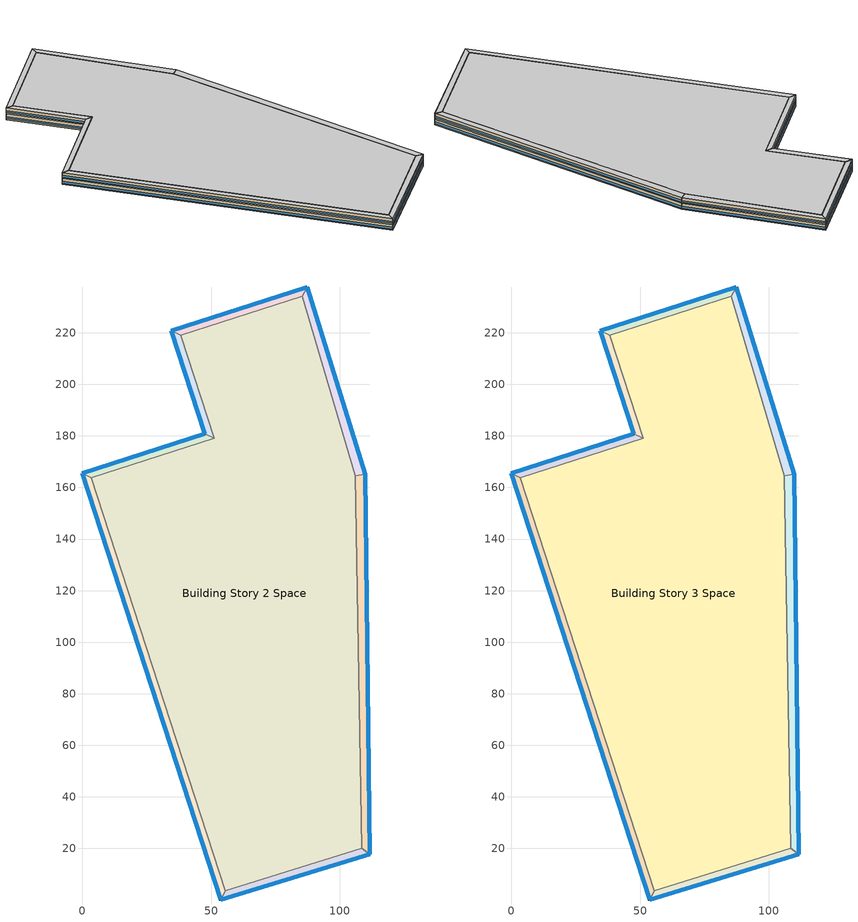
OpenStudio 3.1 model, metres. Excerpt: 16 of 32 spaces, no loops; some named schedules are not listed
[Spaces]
Building Story 2 Space
 floor adiabatic (Typical Interior Floor): 105.93,164.49 108.38,20.09 55.57,3.55 3.56,163.73 51.15,179.06 38.19,218.99 85.39,234.21 z3.6
 wall adiabatic (Typical Interior Wall): 108.38,20.09 105.93,164.49 85.39,234.21 38.19,218.99 51.15,179.06 3.56,163.73 55.57,3.55 108.38,20.09 z3.6:7.2
 ceiling adiabatic (Typical Interior Floor): 85.39,234.21 38.19,218.99 51.15,179.06 3.56,163.73 55.57,3.55 108.38,20.09 105.93,164.49 z7.2
Building Story 2 Space 1
 floor adiabatic (Typical Interior Ceiling): 109.88,165.12 111.61,17.73 108.38,20.09 105.93,164.49 z3.6
 wall outside: 111.61,17.73 109.88,165.12 z3.6:7.2
 wall adiabatic (Typical Interior Wall): 109.88,165.12 105.93,164.49 108.38,20.09 111.61,17.73 z3.6:7.2
 window: 111.61,17.76 109.88,165.09 z4.36:5.44
 ceiling adiabatic (Typical Interior Floor): 105.93,164.49 108.38,20.09 111.61,17.73 109.88,165.12 z7.2
Building Story 2 Space 2
 floor adiabatic (Typical Interior Ceiling): 111.61,17.73 53.73,0 55.57,3.55 108.38,20.09 z3.6
 wall outside: 53.73,0 111.61,17.73 z3.6:7.2
 wall adiabatic (Typical Interior Wall): 111.61,17.73 108.38,20.09 55.57,3.55 53.73,0 z3.6:7.2
 window: 53.75,0.01 111.58,17.72 z4.36:5.44
 ceiling adiabatic (Typical Interior Floor): 108.38,20.09 55.57,3.55 53.73,0 111.61,17.73 z7.2
Building Story 2 Space 3
 floor adiabatic (Typical Interior Ceiling): 53.73,0 0,165.55 3.56,163.73 55.57,3.55 z3.6
 wall outside: 0,165.55 53.73,0 z3.6:7.2
 wall adiabatic (Typical Interior Wall): 53.73,0 55.57,3.55 3.56,163.73 0,165.55 z3.6:7.2
 window: 0.01,165.52 53.72,0.02 z4.36:5.44
 ceiling adiabatic (Typical Interior Floor): 55.57,3.55 3.56,163.73 0,165.55 53.73,0 z7.2
Building Story 2 Space 4
 floor adiabatic (Typical Interior Ceiling): 0,165.55 47.59,180.88 51.15,179.06 3.56,163.73 z3.6
 wall outside: 47.59,180.88 0,165.55 z3.6:7.2
 wall adiabatic (Typical Interior Wall): 0,165.55 3.56,163.73 51.15,179.06 47.59,180.88 z3.6:7.2
 window: 47.56,180.87 0.02,165.55 z4.36:5.44
 ceiling adiabatic (Typical Interior Floor): 3.56,163.73 51.15,179.06 47.59,180.88 0,165.55 z7.2
Building Story 2 Space 5
 floor adiabatic (Typical Interior Ceiling): 47.59,180.88 34.63,220.81 38.19,218.99 51.15,179.06 z3.6
 wall outside: 34.63,220.81 47.59,180.88 z3.6:7.2
 wall adiabatic (Typical Interior Wall): 47.59,180.88 51.15,179.06 38.19,218.99 34.63,220.81 z3.6:7.2
 window: 34.64,220.79 47.58,180.9 z4.36:5.44
 ceiling adiabatic (Typical Interior Floor): 51.15,179.06 38.19,218.99 34.63,220.81 47.59,180.88 z7.2
Building Story 2 Space 6
 floor adiabatic (Typical Interior Ceiling): 34.63,220.81 87.23,237.76 85.39,234.21 38.19,218.99 z3.6
 wall outside: 87.23,237.76 34.63,220.81 z3.6:7.2
 wall adiabatic (Typical Interior Wall): 34.63,220.81 38.19,218.99 85.39,234.21 87.23,237.76 z3.6:7.2
 window: 87.2,237.75 34.65,220.82 z4.36:5.44
 ceiling adiabatic (Typical Interior Floor): 38.19,218.99 85.39,234.21 87.23,237.76 34.63,220.81 z7.2
Building Story 2 Space 7
 floor adiabatic (Typical Interior Ceiling): 87.23,237.76 109.88,165.12 105.93,164.49 85.39,234.21 z3.6
 wall outside: 109.88,165.12 87.23,237.76 z3.6:7.2
 wall adiabatic (Typical Interior Wall): 87.23,237.76 85.39,234.21 105.93,164.49 109.88,165.12 z3.6:7.2
 window: 109.87,165.14 87.24,237.73 z4.36:5.44
 ceiling adiabatic (Typical Interior Ceiling): 85.39,234.21 105.93,164.49 109.88,165.12 87.23,237.76 z7.2
Building Story 3 Space
 floor adiabatic (Typical Interior Floor): 105.93,164.49 108.38,20.09 55.57,3.55 3.56,163.73 51.15,179.06 38.19,218.99 85.39,234.21 z7.2
 wall adiabatic (Typical Interior Wall): 108.38,20.09 105.93,164.49 85.39,234.21 38.19,218.99 51.15,179.06 3.56,163.73 55.57,3.55 108.38,20.09 z7.2:10.8
 ceiling adiabatic (Typical Interior Ceiling): 85.39,234.21 38.19,218.99 51.15,179.06 3.56,163.73 55.57,3.55 108.38,20.09 105.93,164.49 z10.8
Building Story 3 Space 1
 floor adiabatic (Typical Interior Floor): 109.88,165.12 111.61,17.73 108.38,20.09 105.93,164.49 z7.2
 wall outside: 111.61,17.73 109.88,165.12 z7.2:10.8
 wall adiabatic (Typical Interior Wall): 109.88,165.12 105.93,164.49 108.38,20.09 111.61,17.73 z7.2:10.8
 window: 111.61,17.76 109.88,165.09 z7.96:9.04
 ceiling adiabatic (Typical Interior Ceiling): 105.93,164.49 108.38,20.09 111.61,17.73 109.88,165.12 z10.8
Building Story 3 Space 2
 floor adiabatic (Typical Interior Floor): 111.61,17.73 53.73,0 55.57,3.55 108.38,20.09 z7.2
 wall outside: 53.73,0 111.61,17.73 z7.2:10.8
 wall adiabatic (Typical Interior Wall): 111.61,17.73 108.38,20.09 55.57,3.55 53.73,0 z7.2:10.8
 window: 53.75,0.01 111.58,17.72 z7.96:9.04
 ceiling adiabatic (Typical Interior Ceiling): 108.38,20.09 55.57,3.55 53.73,0 111.61,17.73 z10.8
Building Story 3 Space 3
 floor adiabatic (Typical Interior Floor): 53.73,0 0,165.55 3.56,163.73 55.57,3.55 z7.2
 wall outside: 0,165.55 53.73,0 z7.2:10.8
 wall adiabatic (Typical Interior Wall): 53.73,0 55.57,3.55 3.56,163.73 0,165.55 z7.2:10.8
 window: 0.01,165.52 53.72,0.02 z7.96:9.04
 ceiling adiabatic (Typical Interior Ceiling): 55.57,3.55 3.56,163.73 0,165.55 53.73,0 z10.8
Building Story 3 Space 4
 floor adiabatic (Typical Interior Floor): 0,165.55 47.59,180.88 51.15,179.06 3.56,163.73 z7.2
 wall outside: 47.59,180.88 0,165.55 z7.2:10.8
 wall adiabatic (Typical Interior Wall): 0,165.55 3.56,163.73 51.15,179.06 47.59,180.88 z7.2:10.8
 window: 47.56,180.87 0.02,165.55 z7.96:9.04
 ceiling adiabatic (Typical Interior Ceiling): 3.56,163.73 51.15,179.06 47.59,180.88 0,165.55 z10.8
Building Story 3 Space 5
 floor adiabatic (Typical Interior Floor): 47.59,180.88 34.63,220.81 38.19,218.99 51.15,179.06 z7.2
 wall outside: 34.63,220.81 47.59,180.88 z7.2:10.8
 wall adiabatic (Typical Interior Wall): 47.59,180.88 51.15,179.06 38.19,218.99 34.63,220.81 z7.2:10.8
 window: 34.64,220.79 47.58,180.9 z7.96:9.04
 ceiling adiabatic (Typical Interior Ceiling): 51.15,179.06 38.19,218.99 34.63,220.81 47.59,180.88 z10.8
Building Story 3 Space 6
 floor adiabatic (Typical Interior Floor): 34.63,220.81 87.23,237.76 85.39,234.21 38.19,218.99 z7.2
 wall outside: 87.23,237.76 34.63,220.81 z7.2:10.8
 wall adiabatic (Typical Interior Wall): 34.63,220.81 38.19,218.99 85.39,234.21 87.23,237.76 z7.2:10.8
 window: 87.2,237.75 34.65,220.82 z7.96:9.04
 ceiling adiabatic (Typical Interior Ceiling): 38.19,218.99 85.39,234.21 87.23,237.76 34.63,220.81 z10.8
Building Story 3 Space 7
 floor adiabatic (Typical Interior Ceiling): 87.23,237.76 109.88,165.12 105.93,164.49 85.39,234.21 z7.2
 wall outside: 109.88,165.12 87.23,237.76 z7.2:10.8
 wall adiabatic (Typical Interior Wall): 87.23,237.76 85.39,234.21 105.93,164.49 109.88,165.12 z7.2:10.8
 window: 109.87,165.14 87.24,237.73 z7.96:9.04
 ceiling adiabatic (Typical Interior Ceiling): 85.39,234.21 105.93,164.49 109.88,165.12 87.23,237.76 z10.8
[DefaultConstructionSet]
Res 90.1-2013 - Office - ASHRAE 169-2013-6A: Default Exterior Surface Constructions=Default Surface Constructions 1; Default Interior Surface Constructions=Default Surface Constructions 2; Default Ground Contact Surface Constructions=Default Surface Constructions 3; Default Exterior SubSurface Constructions=Default Sub Surface Constructions 1; Default Interior SubSurface Constructions=Default Sub Surface Constructions 2; Interior Partition Construction=Typical Interior Partition
[DefaultSurfaceConstructions]
Name | Floor Construction | Wall Construction | Roof Ceiling Construction
Default Surface Constructions 1 | Typical Insulated Exterior Mass Floor R-19.61 | Typical Insulated Exterior Mass Wall R-12.5 | Typical IEAD Roof R-31.25
Default Surface Constructions 2 | Typical Interior Floor | Typical Interior Wall | Typical Interior Ceiling
Default Surface Constructions 3 | Typical Insulated Carpeted 8in Slab Floor | Typical Insulated Basement Mass Wall
[Construction]
Typical Insulated Exterior Mass Floor R-19.61: Typical Insulation R-17.04, 4 in. Normalweight Concrete Floor, Typical Carpet Pad
Typical Insulated Exterior Mass Wall R-12.5: 1IN Stucco, 8IN CONCRETE HW RefBldg, Typical Insulation R-10.11, 1/2IN Gypsum
Typical IEAD Roof R-31.25: Roof Membrane, Typical Insulation R-30.13, Metal Roof Surface
Typical Interior Floor: 100mm Normalweight concrete floor, CP02 CARPET PAD
Typical Interior Wall: G01 13mm gypsum board, G01 13mm gypsum board
Typical Interior Ceiling: CP02 CARPET PAD, 100mm Normalweight concrete floor
Typical Insulated Carpeted 8in Slab Floor: 8 in. Normalweight Concrete Floor, Typical Carpet Pad
Typical Insulated Basement Mass Wall: 8 in. Concrete Block Basement Wall
U 0.48 SHGC 0.40 Dbl Ref-D Clr 6mm/13mm: REF D CLEAR 6MM, AIR 13MM, CLEAR 6MM
Typical Insulated Metal Door R-2.0: F08 Metal surface, Typical Insulation R-1.15
U 0.44 SHGC 0.26 Dbl Ref-B-H Clr 6mm/13mm Air: REF B CLEAR HI 6MM, AIR 13MM, CLEAR 6MM
Typical Overhead Door R-2.0: Typical Insulation R-1.15 1
Window_U_0.50_SHGC_0.40_Skylight_Frame_Width_0.430_in: Glass_2052_LayerAvg, Gap_1_W_0_0038, Glass_2027F_LayerAvg
Typical Interior Window: Clear 3mm
Typical Interior Door; Typical Interior Partition: G05 25mm wood
[Material:NoMass] Roughness=Smooth; Thermal Absorptance=0.9; Solar Absorptance=0.7
Name | Thermal Resistance {m2-K/W} | Visible Absorptance
Typical Insulation R-17.04 | 3.00072 | 0.7
Typical Carpet Pad; CP02 CARPET PAD | 0.21648 | 0.8
Typical Insulation R-10.11 | 1.78074 | 0.7
Typical Insulation R-30.13 | 5.30668 | 0.7
Typical Insulation R-1.15 | 0.202509 | 0.7
Typical Insulation R-1.15 1 | 0.202527 | 0.7
[Material] Thermal Absorptance=0.9
Name | Roughness | Thickness {m} | Conductivity {W/m-K} | Density {kg/m3} | Specific Heat {J/kg-K} | Solar Absorptance | Visible Absorptance
4 in. Normalweight Concrete Floor | MediumRough | 0.1016 | 2.31 | 2322 | 832 | 0.7 | 0.7
1IN Stucco | Smooth | 0.0253 | 0.6918 | 1858 | 837 | 0.7 | 0.92
8IN CONCRETE HW RefBldg | Rough | 0.2032 | 1.311 | 2240 | 836.8 | 0.7 | 0.7
1/2IN Gypsum | Smooth | 0.0127 | 0.16 | 784.9 | 830 | 0.4 | 0.4
Roof Membrane | VeryRough | 0.0095 | 0.16 | 1121.29 | 1460 | 0.7 | 0.7
Metal Roof Surface; F08 Metal surface | Smooth | 0.0008 | 45.28 | 7824 | 500 | 0.7 | 0.7
100mm Normalweight concrete floor | MediumRough | 0.1016 | 2.31045 | 2322 | 832.557 | 0.7 | 0.7
G01 13mm gypsum board | Smooth | 0.0127 | 0.160031 | 800.001 | 1090.73 | 0.7 | 0.5
8 in. Normalweight Concrete Floor | MediumRough | 0.2032 | 2.31 | 2322 | 832 | 0.7 | 0.7
8 in. Concrete Block Basement Wall | MediumRough | 0.2032 | 1.326 | 1842 | 912 | 0.7 | 0.7
G05 25mm wood | MediumSmooth | 0.0254 | 0.15 | 608 | 1630 | 0.5 | 0.5
[DefaultSubSurfaceConstructions]
Name | Fixed Window Construction | Operable Window Construction | Door Construction | Glass Door Construction | Overhead Door Construction | Skylight Construction | Tubular Daylight Dome Construction | Tubular Daylight Diffuser Construction
Default Sub Surface Constructions 1 | U 0.48 SHGC 0.40 Dbl Ref-D Clr 6mm/13mm | U 0.48 SHGC 0.40 Dbl Ref-D Clr 6mm/13mm | Typical Insulated Metal Door R-2.0 | U 0.44 SHGC 0.26 Dbl Ref-B-H Clr 6mm/13mm Air | Typical Overhead Door R-2.0 | Window_U_0.50_SHGC_0.40_Skylight_Frame_Width_0.430_in | Typical Interior Window | Typical Interior Window
Default Sub Surface Constructions 2 | Typical Interior Window | Typical Interior Window | Typical Interior Door
[WindowMaterial:Glazing] Optical Data Type=SpectralAverage; Infrared Transmittance at Normal Incidence=0; Dirt Correction Factor for Solar and Visible Transmittance=1; Solar Diffusing=No
Name | Thickness {m} | Solar Transmittance at Normal Incidence | Front Side Solar Reflectance at Normal Incidence | Back Side Solar Reflectance at Normal Incidence | Visible Transmittance at Normal Incidence | Front Side Visible Reflectance at Normal Incidence | Back Side Visible Reflectance at Normal Incidence | Front Side Infrared Hemispherical Emissivity | Back Side Infrared Hemispherical Emissivity | Conductivity {W/m-K}
REF D CLEAR 6MM | 0.006 | 0.429 | 0.308 | 0.379 | 0.334 | 0.453 | 0.505 | 0.84 | 0.82 | 0.9
CLEAR 6MM | 0.006 | 0.775 | 0.071 | 0.071 | 0.881 | 0.08 | 0.08 | 0.84 | 0.84 | 0.9
REF B CLEAR HI 6MM | 0.006 | 0.24 | 0.16 | 0.32 | 0.3 | 0.16 | 0.29 | 0.84 | 0.6 | 0.9
Glass_2052_LayerAvg | 0.00837 | 0.507767 | 0.054228 | 0.0544931 | 0.586833 | 0.05805 | 0.058397 | 0.84 | 0.84 | 1
Glass_2027F_LayerAvg | 0.004 | 0.369744 | 0.470069 | 0.340935 | 0.765222 | 0.0546 | 0.073741 | 0.03675 | 0.84 | 1
Clear 3mm | 0.003 | 0.837 | 0.075 | 0.075 | 0.898 | 0.081 | 0.081 | 0.84 | 0.84 | 0.9
[WindowMaterial:Gas] Gas Type=Air
Name | Thickness {m}
AIR 13MM | 0.0127
Gap_1_W_0_0038 | 0.0038
[DesignSpecification:OutdoorAir]
Blended OA 1: Outdoor Air Method=Sum; Outdoor Air Flow per Floor Area {m3/s-m2}=0.0004318
[DefaultScheduleSet]
Story Mid Blended Space Type Schedule Set
[SpaceInfiltration:DesignFlowRate] Space or SpaceType=Story Mid Blended Space Type; Schedule=Always On Discrete; Design Flow Rate Calculation Method=Flow/ExteriorArea; Constant Term Coefficient=0; Temperature Term Coefficient=0; Velocity Term Coefficient=0.224; Velocity Squared Term Coefficient=0
Name | Flow per Exterior Surface Area {m3/s-m2}
Office WholeBuilding - Lg Office A  - Story Mid Infiltration; Office WholeBuilding - Lg Office C  - Story Mid Infiltration | 0.00016122
Office WholeBuilding - Lg Office A end_a - Story Mid Infiltration; Office WholeBuilding - Lg Office A end_b - Story Mid Infiltration; Office WholeBuilding - Lg Office C end_a - Story Mid Infiltration; Office WholeBuilding - Lg Office C end_b - Story Mid Infiltration | 9.65194e-06
Office WholeBuilding - Lg Office B end_a - Story Mid Infiltration; Office WholeBuilding - Lg Office B end_b - Story Mid Infiltration | 0.000104263
[ElectricEquipment]
Office WholeBuilding - Lg Office Elec Equip 2: Electric Equipment Definition=Office WholeBuilding - Lg Office Elec Equip Definition; Space or SpaceType=Story Mid Blended Space Type; Schedule=OfficeLarge BLDG_EQUIP_SCH; Multiplier=1
[Exterior:Lights] Control Option=AstronomicalClock
Name | Exterior Lights Definition | Schedule | Multiplier
Parking Areas and Drives | Parking Areas and Drives Def (W/ft^2) | Schedule Ruleset 2 | 1.76885e+06
Building Facades | Building Facades Def (W/ft^2) | Schedule Ruleset 1 | 17703.4
Main Entries | Main Entries Def (W/ft) | Schedule Ruleset 2 | 75.2184
Other Doors | Other Doors Def (W/ft) | Schedule Ruleset 2 | 225.6552
[ThermostatSetpoint:DualSetpoint]
Name | Heating Setpoint Temperature Schedule | Cooling Setpoint Temperature Schedule
Story Mid Blended Space Type Thermostat; Story Mid Blended Space Type Thermostat 1; Story Mid Blended Space Type Thermostat 2; Story Mid Blended Space Type Thermostat 3; Story Mid Blended Space Type Thermostat 4; Story Mid Blended Space Type Thermostat 5; Story Mid Blended Space Type Thermostat 6; Story Mid Blended Space Type Thermostat 7 | OfficeLarge HTGSETP_SCH_YES_OPTIMUM | OfficeLarge CLGSETP_SCH_NO_SETBACK
Story Mid2 Blended Space Type Thermostat; Story Mid2 Blended Space Type Thermostat 1; Story Mid2 Blended Space Type Thermostat 2; Story Mid2 Blended Space Type Thermostat 3; Story Mid2 Blended Space Type Thermostat 4; Story Mid2 Blended Space Type Thermostat 5; Story Mid2 Blended Space Type Thermostat 6; Story Mid2 Blended Space Type Thermostat 7 | RestaurantSitDown HTGSETP_KITCHEN_SCH_NO_OPTIMUM | RestaurantSitDown CLGSETP_KITCHEN_SCH_NO_OPTIMUM
[InternalMass] Internal Mass Definition=Internal Mass Definition 2; Space or SpaceType=Story Mid Blended Space Type
Name | Multiplier
Office WholeBuilding - Lg Office B end_a - Story Mid Mass; Office WholeBuilding - Lg Office B end_b - Story Mid Mass | 0.0258501
Office WholeBuilding - Lg Office A  - Story Mid Mass | 0.0399717
Office WholeBuilding - Lg Office A end_a - Story Mid Mass | 0.00119652
[SpaceType]
Name | Default Schedule Set | Design Specification Outdoor Air Object | Standards Building Type | Standards Space Type
Story Mid Blended Space Type | Story Mid Blended Space Type Schedule Set | Blended OA 1 | Office | WholeBuilding - Lg Office
Story Mid2 Blended Space Type | Story Mid2 Blended Space Type Schedule Set | Blended OA 2 | FullServiceRestaurant | Kitchen
[Space]
Name | Space Type | Building Story | Thermal Zone
Building Story 2 Space | Story Mid Blended Space Type | Building Story 2 | Building Story 2 ThermalZone
Building Story 2 Space 1 | Story Mid Blended Space Type | Building Story 2 | Building Story 2 ThermalZone 1
Building Story 2 Space 2 | Story Mid Blended Space Type | Building Story 2 | Building Story 2 ThermalZone 2
Building Story 2 Space 3 | Story Mid Blended Space Type | Building Story 2 | Building Story 2 ThermalZone 3
Building Story 2 Space 4 | Story Mid Blended Space Type | Building Story 2 | Building Story 2 ThermalZone 4
Building Story 2 Space 5 | Story Mid Blended Space Type | Building Story 2 | Building Story 2 ThermalZone 5
Building Story 2 Space 6 | Story Mid Blended Space Type | Building Story 2 | Building Story 2 ThermalZone 6
Building Story 2 Space 7 | Story Mid Blended Space Type | Building Story 2 | Building Story 2 ThermalZone 7
Building Story 3 Space | Story Mid2 Blended Space Type | Building Story 3 | Building Story 3 ThermalZone
Building Story 3 Space 1 | Story Mid2 Blended Space Type | Building Story 3 | Building Story 3 ThermalZone 1
Building Story 3 Space 2 | Story Mid2 Blended Space Type | Building Story 3 | Building Story 3 ThermalZone 2
Building Story 3 Space 3 | Story Mid2 Blended Space Type | Building Story 3 | Building Story 3 ThermalZone 3
Building Story 3 Space 4 | Story Mid2 Blended Space Type | Building Story 3 | Building Story 3 ThermalZone 4
Building Story 3 Space 5 | Story Mid2 Blended Space Type | Building Story 3 | Building Story 3 ThermalZone 5
Building Story 3 Space 6 | Story Mid2 Blended Space Type | Building Story 3 | Building Story 3 ThermalZone 6
Building Story 3 Space 7 | Story Mid2 Blended Space Type | Building Story 3 | Building Story 3 ThermalZone 7
[BuildingStory] Nominal Floor to Floor Height {m}=3.6
Name | Nominal Z Coordinate {m}
Building Story 2 | 7.2
Building Story 3 | 10.8
[ThermalZone] Use Ideal Air Loads=No
Name | Thermostat | Primary Daylighting Control | Fraction of Zone Controlled by Primary Daylighting Control | Secondary Daylighting Control | Fraction of Zone Controlled by Secondary Daylighting Control
Building Story 2 ThermalZone | Story Mid Blended Space Type Thermostat
Building Story 2 ThermalZone 1 | Story Mid Blended Space Type Thermostat 1 | Building Story 2 Space 1 Daylt Sensor 1 | 0.352 | Building Story 2 Space 1 Daylt Sensor 2 | 0.15
Building Story 2 ThermalZone 2 | Story Mid Blended Space Type Thermostat 2 | Building Story 2 Space 2 Daylt Sensor 1 | 0.421 | Building Story 2 Space 2 Daylt Sensor 2 | 0.122
Building Story 2 ThermalZone 3 | Story Mid Blended Space Type Thermostat 3 | Building Story 2 Space 3 Daylt Sensor 1 | 0.444 | Building Story 2 Space 3 Daylt Sensor 2 | 0.111
Building Story 2 ThermalZone 4 | Story Mid Blended Space Type Thermostat 4 | Building Story 2 Space 4 Daylt Sensor 1 | 0.441 | Building Story 2 Space 4 Daylt Sensor 2 | 0.108
Building Story 2 ThermalZone 5 | Story Mid Blended Space Type Thermostat 5 | Building Story 2 Space 5 Daylt Sensor 1 | 0.441 | Building Story 2 Space 5 Daylt Sensor 2 | 0.107
Building Story 2 ThermalZone 6 | Story Mid Blended Space Type Thermostat 6 | Building Story 2 Space 6 Daylt Sensor 1 | 0.453 | Building Story 2 Space 6 Daylt Sensor 2 | 0.107
Building Story 2 ThermalZone 7 | Story Mid Blended Space Type Thermostat 7 | Building Story 2 Space 7 Daylt Sensor 1 | 0.374 | Building Story 2 Space 7 Daylt Sensor 2 | 0.141
Building Story 3 ThermalZone | Story Mid2 Blended Space Type Thermostat
Building Story 3 ThermalZone 1 | Story Mid2 Blended Space Type Thermostat 1 | Building Story 3 Space 1 Daylt Sensor 1 | 0.517 | Building Story 3 Space 1 Daylt Sensor 2 | 0.469
Building Story 3 ThermalZone 2 | Story Mid2 Blended Space Type Thermostat 2 | Building Story 3 Space 2 Daylt Sensor 1 | 0.62 | Building Story 3 Space 2 Daylt Sensor 2 | 0.379
Building Story 3 ThermalZone 3 | Story Mid2 Blended Space Type Thermostat 3 | Building Story 3 Space 3 Daylt Sensor 1 | 0.653 | Building Story 3 Space 3 Daylt Sensor 2 | 0.346
Building Story 3 ThermalZone 4 | Story Mid2 Blended Space Type Thermostat 4 | Building Story 3 Space 4 Daylt Sensor 1 | 0.649 | Building Story 3 Space 4 Daylt Sensor 2 | 0.338
Building Story 3 ThermalZone 5 | Story Mid2 Blended Space Type Thermostat 5 | Building Story 3 Space 5 Daylt Sensor 1 | 0.649 | Building Story 3 Space 5 Daylt Sensor 2 | 0.336
Building Story 3 ThermalZone 6 | Story Mid2 Blended Space Type Thermostat 6 | Building Story 3 Space 6 Daylt Sensor 1 | 0.666 | Building Story 3 Space 6 Daylt Sensor 2 | 0.333
Building Story 3 ThermalZone 7 | Story Mid2 Blended Space Type Thermostat 7 | Building Story 3 Space 7 Daylt Sensor 1 | 0.55 | Building Story 3 Space 7 Daylt Sensor 2 | 0.44
[Daylighting:Control] Illuminance Setpoint {lux}=375; Lighting Control Type=Stepped; Minimum Input Power Fraction for Continuous Dimming Control=0.3; Minimum Light Output Fraction for Continuous Dimming Control=0.2; Number of Stepped Control Steps=3; Probability Lighting will be Reset When Needed in Manual Stepped Control=1; Maximum Allowable Discomfort Glare Index=22
Name | Space | Position X-Coordinate {m} | Position Y-Coordinate {m} | Position Z-Coordinate {m}
Building Story 2 Space 1 Daylt Sensor 1 | Building Story 2 Space 1 | 109.528 | 91.4088 | 4.362
Building Story 2 Space 1 Daylt Sensor 2 | Building Story 2 Space 1 | 108.294 | 91.3944 | 4.362
Building Story 2 Space 2 Daylt Sensor 1 | Building Story 2 Space 2 | 82.3105 | 10.0284 | 4.362
Building Story 2 Space 2 Daylt Sensor 2 | Building Story 2 Space 2 | 81.9488 | 11.209 | 4.362
Building Story 2 Space 3 Daylt Sensor 1 | Building Story 2 Space 3 | 28.0201 | 83.1487 | 4.362
Building Story 2 Space 3 Daylt Sensor 2 | Building Story 2 Space 3 | 29.1942 | 83.5297 | 4.362
Building Story 2 Space 4 Daylt Sensor 1 | Building Story 2 Space 4 | 24.1676 | 172.055 | 4.362
Building Story 2 Space 4 Daylt Sensor 2 | Building Story 2 Space 4 | 24.5463 | 170.88 | 4.362
Building Story 2 Space 5 Daylt Sensor 1 | Building Story 2 Space 5 | 42.2667 | 201.22 | 4.362
Building Story 2 Space 5 Daylt Sensor 2 | Building Story 2 Space 5 | 43.4414 | 201.602 | 4.362
Building Story 2 Space 6 Daylt Sensor 1 | Building Story 2 Space 6 | 61.3019 | 228.126 | 4.362
Building Story 2 Space 6 Daylt Sensor 2 | Building Story 2 Space 6 | 61.6806 | 226.951 | 4.362
Building Story 2 Space 7 Daylt Sensor 1 | Building Story 2 Space 7 | 97.394 | 201.074 | 4.362
Building Story 2 Space 7 Daylt Sensor 2 | Building Story 2 Space 7 | 96.2153 | 200.707 | 4.362
Building Story 3 Space 1 Daylt Sensor 1 | Building Story 3 Space 1 | 109.528 | 91.4088 | 7.962
Building Story 3 Space 1 Daylt Sensor 2 | Building Story 3 Space 1 | 108.294 | 91.3944 | 7.962
Building Story 3 Space 2 Daylt Sensor 1 | Building Story 3 Space 2 | 82.3105 | 10.0284 | 7.962
Building Story 3 Space 2 Daylt Sensor 2 | Building Story 3 Space 2 | 81.9488 | 11.209 | 7.962
Building Story 3 Space 3 Daylt Sensor 1 | Building Story 3 Space 3 | 28.0201 | 83.1487 | 7.962
Building Story 3 Space 3 Daylt Sensor 2 | Building Story 3 Space 3 | 29.1942 | 83.5297 | 7.962
Building Story 3 Space 4 Daylt Sensor 1 | Building Story 3 Space 4 | 24.1676 | 172.055 | 7.962
Building Story 3 Space 4 Daylt Sensor 2 | Building Story 3 Space 4 | 24.5463 | 170.88 | 7.962
Building Story 3 Space 5 Daylt Sensor 1 | Building Story 3 Space 5 | 42.2667 | 201.22 | 7.962
Building Story 3 Space 5 Daylt Sensor 2 | Building Story 3 Space 5 | 43.4414 | 201.602 | 7.962
Building Story 3 Space 6 Daylt Sensor 1 | Building Story 3 Space 6 | 61.3019 | 228.126 | 7.962
Building Story 3 Space 6 Daylt Sensor 2 | Building Story 3 Space 6 | 61.6806 | 226.951 | 7.962
Building Story 3 Space 7 Daylt Sensor 1 | Building Story 3 Space 7 | 97.394 | 201.074 | 7.962
Building Story 3 Space 7 Daylt Sensor 2 | Building Story 3 Space 7 | 96.2153 | 200.707 | 7.962
